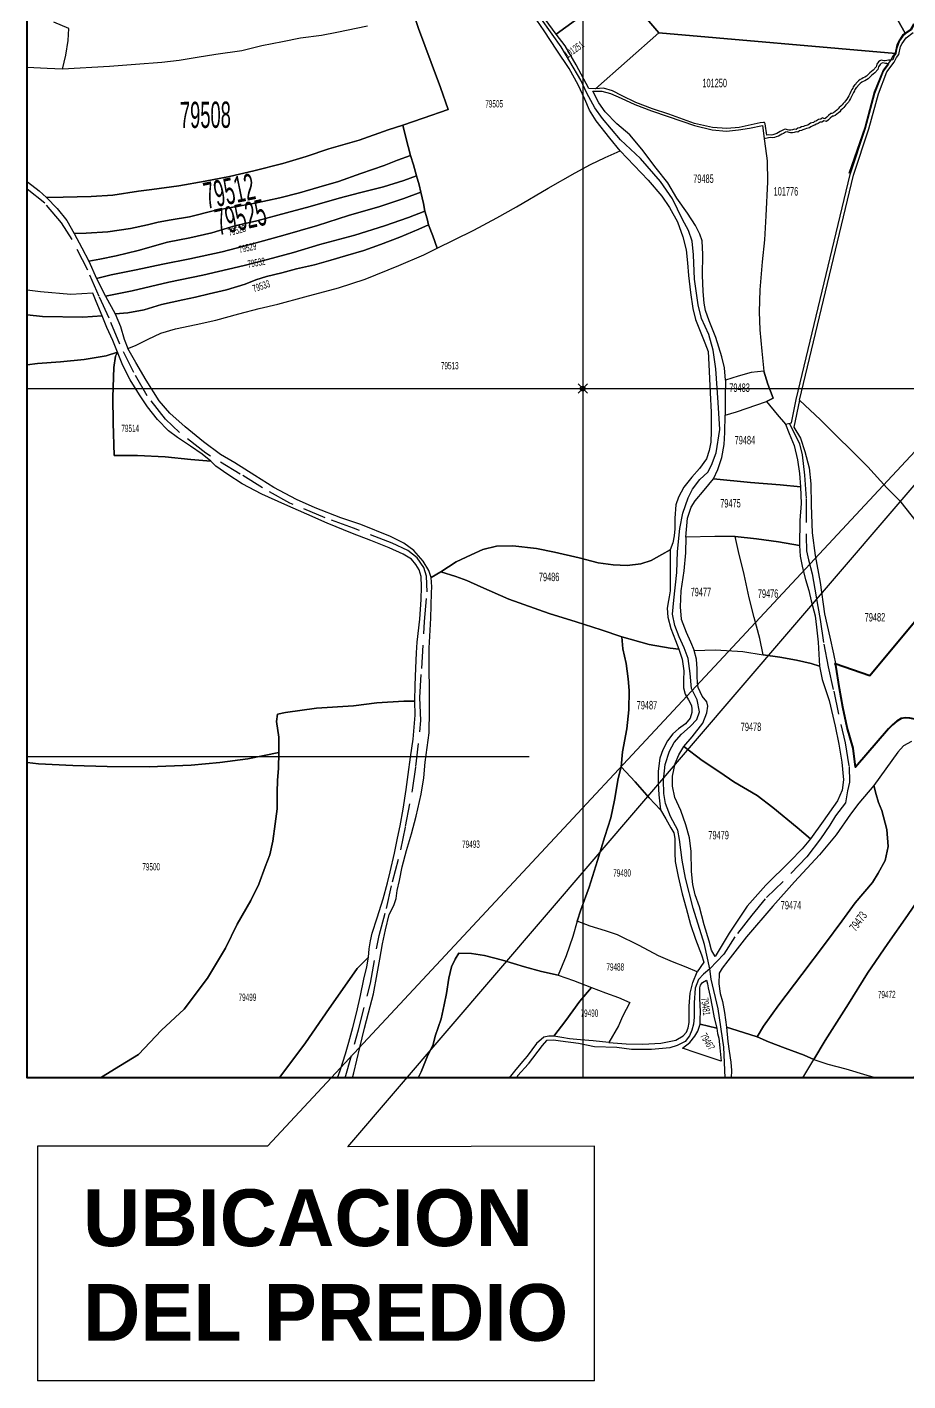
# Model space of a CAD drawing. Extents: x 776738 to 777032, y 9211875 to 9212308.
# Drawn here: x 776948.81 to 776967.74, y 9212183.47 to 9212212.59 of the extents above; entities that cross this region are included whole.
import ezdxf

# ---------------------------------------------------------------- set-up
doc = ezdxf.new("R2010")
doc.units = 0
doc.header["$MEASUREMENT"] = 0
doc.header["$PDMODE"] = 35
doc.header["$PDSIZE"] = 0.1
doc.linetypes.add('DASHED', pattern=[0.75, 0.5, -0.25])
doc.layers.get('0').update_dxf_attribs({"linetype": 'CONTINUOUS'})
doc.layers.add('lindero definitivo matriz', color=6, linetype='CONTINUOUS')
doc.styles.get("Standard").update_dxf_attribs({"font": 'arial.ttf'})

msp = doc.modelspace()

# ---------------------------------------------------------------- linework, layer by layer
at = {"color": 5}
for p, q in [((776960.752, 9212238.072), (776960.752, 9212189.986)), ((776948.807, 9212204.814), (776996.781, 9212204.814))]:
    msp.add_line(p, q, dxfattribs=at)
at = {"color": 1, "linetype": 'Continuous'}
for p, q in [((776975.383, 9212211.514), (776953.975, 9212188.515)), ((776955.704, 9212188.499), (776975.383, 9212211.514)), ((776953.975, 9212188.515), (776949.033, 9212188.515)), ((776949.033, 9212188.515), (776949.033, 9212183.466)), ((776961.005, 9212188.515), (776955.704, 9212188.499)), ((776961.005, 9212183.466), (776961.005, 9212188.515)), ((776961.005, 9212183.466), (776949.033, 9212183.466))]:
    msp.add_line(p, q, dxfattribs=at)
at = {"color": 251, "linetype": 'Continuous'}
msp.add_line((776948.824, 9212196.9), (776959.599, 9212196.9), dxfattribs=at)
at = {"color": 7, "linetype": 'Continuous', "lineweight": 40}
msp.add_lwpolyline([(776948.807, 9212238.072), (776996.781, 9212238.072), (776996.781, 9212189.986), (776948.807, 9212189.986)], close=True, dxfattribs=at)
at = {"color": 7, "linetype": 'Continuous'}
for points in [[(776962.386, 9212212.47), (776961.554, 9212213.439), (776961.122, 9212214.532), (776960.384, 9212215.433), (776959.896, 9212216.459), (776959.265, 9212217.343), (776958.446, 9212218.499), (776959.573, 9212219.344), (776960.357, 9212220.126), (776959.879, 9212220.709), (776960.439, 9212220.956), (776961.036, 9212221.142), (776961.644, 9212221.349), (776962.217, 9212221.625), (776962.507, 9212221.745), (776967.689, 9212212.444), (776967.632, 9212212.393), (776967.562, 9212212.293), (776967.529, 9212212.216), (776967.496, 9212212.117), (776967.48, 9212212.024)], [(776959.529, 9212213.337), (776961.122, 9212214.532), (776961.554, 9212213.439), (776960.178, 9212212.439)], [(776961.554, 9212213.439), (776962.386, 9212212.47), (776961.029, 9212211.265), (776960.883, 9212211.269), (776960.611, 9212211.776), (776960.372, 9212212.186), (776960.178, 9212212.439)], [(776961.029, 9212211.265), (776962.386, 9212212.47), (776967.48, 9212212.024), (776967.448, 9212211.969), (776967.415, 9212211.888), (776967.381, 9212211.875), (776967.353, 9212211.876), (776967.322, 9212211.882), (776967.252, 9212211.867), (776967.222, 9212211.863), (776967.166, 9212211.877), (776967.135, 9212211.866), (776967.111, 9212211.843), (776967.076, 9212211.792), (776967.061, 9212211.735), (776966.993, 9212211.662), (776966.923, 9212211.606), (776966.887, 9212211.571), (776966.855, 9212211.537), (776966.818, 9212211.516), (776966.782, 9212211.496), (776966.748, 9212211.474), (776966.713, 9212211.46), (776966.681, 9212211.437), (776966.661, 9212211.414), (776966.647, 9212211.401), (776966.63, 9212211.381), (776966.615, 9212211.358), (776966.593, 9212211.343), (776966.563, 9212211.308), (776966.559, 9212211.277), (776966.536, 9212211.245), (776966.516, 9212211.202), (776966.493, 9212211.155), (776966.475, 9212211.114), (776966.454, 9212211.078), (776966.43, 9212211.036), (776966.402, 9212211.004), (776966.376, 9212210.977), (776966.35, 9212210.946), (776966.327, 9212210.918), (776966.299, 9212210.887), (776966.267, 9212210.859), (776966.245, 9212210.829), (776966.217, 9212210.806), (776966.18, 9212210.774), (776966.142, 9212210.743), (776966.107, 9212210.734), (776966.085, 9212210.734), (776966.037, 9212210.69), (776966, 9212210.654), (776965.958, 9212210.62), (776965.899, 9212210.635), (776965.869, 9212210.611), (776965.854, 9212210.607), (776965.818, 9212210.602), (776965.78, 9212210.575), (776965.763, 9212210.567), (776965.737, 9212210.558), (776965.709, 9212210.541), (776965.677, 9212210.531), (776965.648, 9212210.521), (776965.621, 9212210.502), (776965.594, 9212210.482), (776965.561, 9212210.473), (776965.529, 9212210.465), (776965.494, 9212210.452), (776965.451, 9212210.442), (776965.418, 9212210.423), (776965.378, 9212210.417), (776965.34, 9212210.389), (776965.303, 9212210.395), (776965.264, 9212210.381), (776965.224, 9212210.373), (776965.184, 9212210.373), (776965.152, 9212210.381), (776965.113, 9212210.393), (776965.079, 9212210.389), (776965.036, 9212210.363), (776964.999, 9212210.343), (776964.961, 9212210.321), (776964.927, 9212210.3), (776964.878, 9212210.284), (776964.838, 9212210.275), (776964.799, 9212210.265), (776964.746, 9212210.273), (776964.707, 9212210.264), (776964.676, 9212210.506), (776964.66, 9212210.538), (776964.634, 9212210.535), (776964.565, 9212210.528), (776964.309, 9212210.474), (776964.115, 9212210.432), (776963.851, 9212210.406), (776963.542, 9212210.43), (776963.151, 9212210.517), (776962.604, 9212210.715), (776962.25, 9212210.831), (776961.895, 9212210.969), (776961.599, 9212211.112), (776961.388, 9212211.217), (776961.198, 9212211.275)], [(776965.337, 9212204.579), (776966.5, 9212209.417), (776966.827, 9212210.418), (776967.034, 9212211.171), (776967.218, 9212211.645), (776967.33, 9212211.794), (776967.287, 9212211.809), (776967.257, 9212211.804), (776967.201, 9212211.818), (776967.169, 9212211.807), (776967.146, 9212211.784), (776967.11, 9212211.733), (776967.096, 9212211.677), (776967.028, 9212211.603), (776966.958, 9212211.547), (776966.922, 9212211.512), (776966.89, 9212211.479), (776966.853, 9212211.457), (776966.817, 9212211.437), (776966.783, 9212211.416), (776966.748, 9212211.402), (776966.716, 9212211.378), (776966.695, 9212211.356), (776966.682, 9212211.342), (776966.665, 9212211.323), (776966.649, 9212211.299), (776966.628, 9212211.284), (776966.598, 9212211.25), (776966.594, 9212211.218), (776966.571, 9212211.186), (776966.55, 9212211.143), (776966.528, 9212211.096), (776966.51, 9212211.055), (776966.489, 9212211.019), (776966.465, 9212210.977), (776966.437, 9212210.945), (776966.411, 9212210.918), (776966.385, 9212210.887), (776966.362, 9212210.859), (776966.333, 9212210.829), (776966.302, 9212210.8), (776966.279, 9212210.77), (776966.252, 9212210.747), (776966.215, 9212210.715), (776966.176, 9212210.685), (776966.142, 9212210.676), (776966.12, 9212210.676), (776966.072, 9212210.631), (776966.035, 9212210.595), (776965.993, 9212210.561), (776965.934, 9212210.576), (776965.904, 9212210.552), (776965.889, 9212210.548), (776965.853, 9212210.543), (776965.815, 9212210.517), (776965.798, 9212210.508), (776965.772, 9212210.499), (776965.744, 9212210.482), (776965.711, 9212210.472), (776965.682, 9212210.462), (776965.656, 9212210.443), (776965.629, 9212210.423), (776965.596, 9212210.414), (776965.564, 9212210.406), (776965.528, 9212210.394), (776965.486, 9212210.383), (776965.453, 9212210.364), (776965.412, 9212210.358), (776965.374, 9212210.33), (776965.338, 9212210.336), (776965.299, 9212210.322), (776965.258, 9212210.315), (776965.219, 9212210.314), (776965.187, 9212210.322), (776965.148, 9212210.334), (776965.114, 9212210.331), (776965.071, 9212210.304), (776965.033, 9212210.284), (776964.996, 9212210.263), (776964.962, 9212210.242), (776964.913, 9212210.226), (776964.872, 9212210.217), (776964.834, 9212210.206), (776964.78, 9212210.215), (776964.742, 9212210.205), (776964.651, 9212210.189), (776964.658, 9212210.134), (776964.714, 9212209.716), (776964.722, 9212209.264), (776964.686, 9212208.532), (776964.658, 9212208.012), (776964.606, 9212207.543), (776964.557, 9212206.936), (776964.546, 9212206.461), (776964.557, 9212206.074), (776964.603, 9212205.62), (776964.644, 9212205.187), (776964.729, 9212204.911), (776964.848, 9212204.605), (776964.704, 9212204.532), (776964.931, 9212204.259), (776965.111, 9212204.047), (776965.242, 9212204.078)], [(776960.969, 9212211.211), (776961.16, 9212211.213), (776961.351, 9212211.162), (776961.578, 9212211.058), (776961.872, 9212210.924), (776962.233, 9212210.79), (776962.586, 9212210.669), (776963.154, 9212210.473), (776963.536, 9212210.379), (776963.845, 9212210.354), (776964.103, 9212210.379), (776964.335, 9212210.416), (776964.616, 9212210.475), (776964.658, 9212210.134), (776964.714, 9212209.716), (776964.722, 9212209.264), (776964.686, 9212208.532), (776964.658, 9212208.012), (776964.606, 9212207.543), (776964.557, 9212206.936), (776964.546, 9212206.461), (776964.557, 9212206.074), (776964.603, 9212205.62), (776964.644, 9212205.187), (776964.371, 9212205.156), (776964.092, 9212205.083), (776963.819, 9212204.991), (776963.799, 9212205.259), (776963.739, 9212205.499), (776963.615, 9212205.912), (776963.471, 9212206.273), (776963.388, 9212206.495), (776963.363, 9212206.65), (776963.339, 9212206.905), (776963.324, 9212207.251), (776963.334, 9212207.695), (776963.319, 9212207.989), (776963.27, 9212208.136), (776963.177, 9212208.322), (776963.002, 9212208.585), (776962.775, 9212208.91), (776962.581, 9212209.243), (776962.329, 9212209.557), (776962.019, 9212209.965), (776961.766, 9212210.275), (776961.485, 9212210.51), (776961.237, 9212210.767), (776961.098, 9212210.958), (776960.969, 9212211.211)], [(776956.886, 9212210.478), (776956.572, 9212210.381), (776955.946, 9212210.159), (776955.297, 9212209.969), (776954.808, 9212209.808), (776954.305, 9212209.654), (776953.684, 9212209.495), (776953.159, 9212209.374), (776952.637, 9212209.279), (776952.07, 9212209.176), (776951.49, 9212209.099), (776951.201, 9212209.063), (776950.647, 9212208.976), (776950.188, 9212208.948), (776949.586, 9212208.928), (776949.225, 9212208.922), (776949.453, 9212208.684), (776949.664, 9212208.43), (776949.822, 9212208.149), (776950.074, 9212208.159), (776950.545, 9212208.187), (776951.028, 9212208.254), (776951.392, 9212208.337), (776951.628, 9212208.391), (776951.901, 9212208.442), (776952.301, 9212208.51), (776952.839, 9212208.641), (776953.233, 9212208.714), (776953.708, 9212208.805), (776954.239, 9212208.92), (776954.665, 9212209.021), (776955.08, 9212209.144), (776955.5, 9212209.271), (776955.981, 9212209.443), (776956.48, 9212209.614), (776956.773, 9212209.728), (776957.047, 9212209.83), (776956.952, 9212210.214), (776956.886, 9212210.478)], [(776957.047, 9212209.83), (776956.773, 9212209.728), (776956.48, 9212209.614), (776955.981, 9212209.443), (776955.5, 9212209.271), (776955.08, 9212209.144), (776954.665, 9212209.021), (776954.239, 9212208.92), (776953.708, 9212208.805), (776953.233, 9212208.714), (776952.839, 9212208.641), (776952.301, 9212208.51), (776951.901, 9212208.442), (776951.628, 9212208.391), (776951.392, 9212208.337), (776951.028, 9212208.254), (776950.545, 9212208.187), (776950.074, 9212208.159), (776949.822, 9212208.149), (776949.984, 9212207.84), (776950.132, 9212207.554), (776950.368, 9212207.601), (776950.721, 9212207.668), (776951.194, 9212207.781), (776951.827, 9212207.963), (776952.302, 9212208.058), (776952.779, 9212208.167), (776953.27, 9212208.317), (776953.745, 9212208.42), (776954.38, 9212208.592), (776954.891, 9212208.727), (776955.517, 9212208.909), (776955.954, 9212209.022), (776956.468, 9212209.157), (776956.904, 9212209.288), (776957.179, 9212209.392), (776957.116, 9212209.626), (776957.047, 9212209.83)], [(776957.619, 9212207.832), (776957.987, 9212208.014), (776958.41, 9212208.224), (776958.906, 9212208.489), (776959.331, 9212208.725), (776960.012, 9212209.126), (776960.59, 9212209.458), (776960.917, 9212209.631), (776961.237, 9212209.785), (776961.555, 9212209.93), (776961.858, 9212209.612), (776962.155, 9212209.299), (776962.453, 9212208.955), (776962.615, 9212208.711), (776962.789, 9212208.403), (776962.907, 9212208.08), (776962.974, 9212207.797), (776963.007, 9212207.518), (776963.028, 9212207.245), (776963.069, 9212206.881), (776963.115, 9212206.536), (776963.174, 9212206.298), (776963.277, 9212206.046), (776963.379, 9212205.8), (776963.446, 9212205.609), (776963.462, 9212205.332), (776963.49, 9212204.719), (776963.515, 9212204.303), (776963.513, 9212203.895), (776963.503, 9212203.658), (776963.471, 9212203.479), (776963.41, 9212203.299), (776963.264, 9212203.092), (776963.095, 9212202.911), (776962.925, 9212202.696), (776962.807, 9212202.475), (776962.751, 9212202.316), (776962.73, 9212202.023), (776962.733, 9212201.795), (776962.718, 9212201.646), (776962.692, 9212201.497), (776962.63, 9212201.343), (776962.451, 9212201.246), (776962.225, 9212201.117), (776962, 9212201.04), (776961.707, 9212201.004), (776961.409, 9212201.02), (776961.086, 9212201.066), (776960.678, 9212201.171), (776960.144, 9212201.295), (776959.759, 9212201.371), (776959.247, 9212201.433), (776958.9, 9212201.425), (776958.602, 9212201.353), (776958.351, 9212201.235), (776958.032, 9212201.086), (776957.699, 9212200.87), (776957.494, 9212200.752), (776957.442, 9212200.901), (776957.325, 9212201.102), (776957.119, 9212201.33), (776956.905, 9212201.491), (776956.619, 9212201.628), (776955.98, 9212201.888), (776955.552, 9212202.036), (776954.999, 9212202.25), (776954.598, 9212202.43), (776954.112, 9212202.689), (776953.705, 9212202.943), (776953.271, 9212203.218), (776952.967, 9212203.395), (776952.597, 9212203.665), (776952.206, 9212203.992), (776951.873, 9212204.283), (776951.643, 9212204.55), (776951.368, 9212204.995), (776951.147, 9212205.376), (776950.975, 9212205.674), (776951.141, 9212205.743), (776951.408, 9212205.875), (776951.685, 9212206.002), (776951.998, 9212206.097), (776952.441, 9212206.192), (776952.867, 9212206.285), (776953.357, 9212206.423), (776953.797, 9212206.538), (776954.195, 9212206.627), (776954.777, 9212206.786), (776955.503, 9212206.982), (776956.073, 9212207.168), (776956.796, 9212207.459), (776957.338, 9212207.689), (776957.619, 9212207.832)], [(776957.179, 9212209.392), (776956.904, 9212209.288), (776956.468, 9212209.157), (776955.954, 9212209.022), (776955.517, 9212208.909), (776954.891, 9212208.727), (776954.38, 9212208.592), (776953.745, 9212208.42), (776953.27, 9212208.317), (776952.779, 9212208.167), (776952.302, 9212208.058), (776951.827, 9212207.963), (776951.194, 9212207.781), (776950.721, 9212207.668), (776950.368, 9212207.601), (776950.132, 9212207.554), (776950.301, 9212207.184), (776950.613, 9212207.261), (776951.152, 9212207.368), (776951.726, 9212207.491), (776952.302, 9212207.608), (776953.003, 9212207.758), (776953.602, 9212207.915), (776954.303, 9212208.109), (776955.049, 9212208.325), (776955.718, 9212208.539), (776956.389, 9212208.727), (776956.904, 9212208.906), (776957.274, 9212209.036), (776957.239, 9212209.198), (776957.179, 9212209.392)], [(776957.274, 9212209.036), (776956.904, 9212208.906), (776956.389, 9212208.727), (776955.718, 9212208.539), (776955.049, 9212208.325), (776954.303, 9212208.109), (776953.602, 9212207.915), (776953.003, 9212207.758), (776952.302, 9212207.608), (776951.726, 9212207.491), (776951.152, 9212207.368), (776950.613, 9212207.261), (776950.301, 9212207.184), (776950.496, 9212206.803), (776951.068, 9212206.918), (776951.854, 9212207.102), (776952.586, 9212207.253), (776953.475, 9212207.461), (776953.978, 9212207.588), (776954.536, 9212207.742), (776955.1, 9212207.91), (776955.849, 9212208.112), (776956.489, 9212208.314), (776957.008, 9212208.496), (776957.356, 9212208.63), (776957.328, 9212208.796), (776957.274, 9212209.036)], [(776957.356, 9212208.63), (776957.008, 9212208.496), (776956.489, 9212208.314), (776955.849, 9212208.112), (776955.1, 9212207.91), (776954.536, 9212207.742), (776953.978, 9212207.588), (776953.475, 9212207.461), (776952.586, 9212207.253), (776951.854, 9212207.102), (776951.068, 9212206.918), (776950.496, 9212206.803), (776950.7, 9212206.419), (776950.971, 9212206.444), (776951.323, 9212206.511), (776951.695, 9212206.622), (776952.158, 9212206.725), (776952.43, 9212206.779), (776952.723, 9212206.854), (776953.095, 9212206.941), (776953.495, 9212207.06), (776953.727, 9212207.153), (776953.952, 9212207.228), (776954.285, 9212207.3), (776954.597, 9212207.387), (776954.989, 9212207.478), (776955.34, 9212207.579), (776955.652, 9212207.666), (776956.044, 9212207.785), (776956.405, 9212207.916), (776956.818, 9212208.068), (776957.226, 9212208.246), (776957.439, 9212208.337), (776957.407, 9212208.463), (776957.356, 9212208.63)], [(776957.439, 9212208.337), (776957.226, 9212208.246), (776956.818, 9212208.068), (776956.405, 9212207.916), (776956.044, 9212207.785), (776955.652, 9212207.666), (776955.34, 9212207.579), (776954.989, 9212207.478), (776954.597, 9212207.387), (776954.285, 9212207.3), (776953.952, 9212207.228), (776953.727, 9212207.153), (776953.495, 9212207.06), (776953.095, 9212206.941), (776952.723, 9212206.854), (776952.43, 9212206.779), (776952.158, 9212206.725), (776951.695, 9212206.622), (776951.323, 9212206.511), (776950.971, 9212206.444), (776950.7, 9212206.419), (776950.816, 9212206.15), (776950.895, 9212205.875), (776950.975, 9212205.674), (776951.141, 9212205.743), (776951.408, 9212205.875), (776951.685, 9212206.002), (776951.998, 9212206.097), (776952.441, 9212206.192), (776952.867, 9212206.285), (776953.357, 9212206.423), (776953.797, 9212206.538), (776954.195, 9212206.627), (776954.777, 9212206.786), (776955.503, 9212206.982), (776956.073, 9212207.168), (776956.796, 9212207.459), (776957.338, 9212207.689), (776957.619, 9212207.832), (776957.526, 9212208.099), (776957.439, 9212208.337)], [(776950.749, 9212205.597), (776950.705, 9212205.508), (776950.669, 9212205.264), (776950.648, 9212204.63), (776950.659, 9212204.079), (776950.677, 9212203.376), (776951.18, 9212203.376), (776951.773, 9212203.344), (776952.328, 9212203.287), (776952.754, 9212203.253), (776952.572, 9212203.399), (776952.317, 9212203.572), (776952.039, 9212203.763), (776951.845, 9212203.907), (776951.608, 9212204.149), (776951.393, 9212204.423), (776951.225, 9212204.682), (776951.022, 9212205), (776950.863, 9212205.31), (776950.749, 9212205.597)], [(776963.814, 9212204.238), (776964.059, 9212204.31), (776964.704, 9212204.532), (776964.848, 9212204.605), (776964.729, 9212204.911), (776964.644, 9212205.187), (776964.371, 9212205.156), (776964.092, 9212205.083), (776963.819, 9212204.991), (776963.814, 9212204.646), (776963.814, 9212204.238)], [(776963.814, 9212204.238), (776964.059, 9212204.31), (776964.704, 9212204.532), (776964.931, 9212204.259), (776965.111, 9212204.047), (776965.191, 9212203.848), (776965.3, 9212203.59), (776965.372, 9212203.281), (776965.408, 9212202.986), (776965.436, 9212202.7), (776964.996, 9212202.742), (776964.356, 9212202.794), (776963.564, 9212202.869), (776963.659, 9212203.072), (776963.742, 9212203.33), (776963.789, 9212203.614), (776963.809, 9212203.872), (776963.814, 9212204.238)], [(776963.564, 9212202.869), (776964.356, 9212202.794), (776964.996, 9212202.742), (776965.436, 9212202.7), (776965.447, 9212202.339), (776965.421, 9212201.972), (776965.411, 9212201.441), (776964.959, 9212201.516), (776964.49, 9212201.583), (776964.031, 9212201.629), (776963.592, 9212201.629), (776962.968, 9212201.617), (776963.007, 9212202.027), (776963.084, 9212202.265), (776963.167, 9212202.399), (776963.363, 9212202.631), (776963.564, 9212202.869)], [(776957.699, 9212200.87), (776958.032, 9212201.086), (776958.351, 9212201.235), (776958.602, 9212201.353), (776958.9, 9212201.425), (776959.247, 9212201.433), (776959.759, 9212201.371), (776960.144, 9212201.295), (776960.678, 9212201.171), (776961.086, 9212201.066), (776961.409, 9212201.02), (776961.707, 9212201.004), (776962, 9212201.04), (776962.225, 9212201.117), (776962.451, 9212201.246), (776962.63, 9212201.343), (776962.63, 9212200.978), (776962.633, 9212200.699), (776962.633, 9212200.462), (776962.612, 9212200.334), (776962.592, 9212200.252), (776962.566, 9212200.092), (776962.582, 9212199.898), (776962.646, 9212199.654), (776962.743, 9212199.392), (776962.82, 9212199.207), (776962.628, 9212199.229), (776962.177, 9212199.311), (776961.592, 9212199.471), (776961.145, 9212199.625), (776960.612, 9212199.794), (776960.029, 9212199.977), (776959.162, 9212200.28), (776958.561, 9212200.552), (776958.261, 9212200.683), (776958.025, 9212200.77), (776957.699, 9212200.87)], [(776964.031, 9212201.629), (776963.592, 9212201.629), (776962.968, 9212201.617), (776962.958, 9212201.277), (776962.922, 9212200.89), (776962.862, 9212200.464), (776962.847, 9212200.119), (776962.868, 9212199.855), (776962.973, 9212199.574), (776963.071, 9212199.368), (776963.149, 9212199.182), (776963.603, 9212199.192), (776964.19, 9212199.156), (776964.629, 9212199.089), (776964.562, 9212199.437), (776964.439, 9212199.891), (776964.333, 9212200.311), (776964.224, 9212200.816), (776964.101, 9212201.312), (776964.031, 9212201.629)], [(776964.629, 9212199.089), (776964.562, 9212199.437), (776964.439, 9212199.891), (776964.333, 9212200.311), (776964.224, 9212200.816), (776964.101, 9212201.312), (776964.031, 9212201.629), (776964.49, 9212201.583), (776964.959, 9212201.516), (776965.411, 9212201.441), (776965.428, 9212201.206), (776965.475, 9212200.958), (776965.542, 9212200.705), (776965.609, 9212200.473), (776965.663, 9212200.248), (776965.751, 9212199.923), (776965.777, 9212199.681), (776965.813, 9212199.355), (776965.839, 9212198.839), (776965.663, 9212198.896), (776965.349, 9212198.973), (776964.988, 9212199.035), (776964.629, 9212199.089)], [(776961.592, 9212199.471), (776962.177, 9212199.311), (776962.628, 9212199.229), (776962.82, 9212199.207), (776962.892, 9212198.991), (776962.923, 9212198.745), (776962.92, 9212198.542), (776962.92, 9212198.373), (776962.951, 9212198.239), (776963.028, 9212198.116), (776963.09, 9212197.993), (776963.1, 9212197.916), (776963.1, 9212197.844), (776963.064, 9212197.726), (776962.959, 9212197.6), (776962.81, 9212197.492), (776962.687, 9212197.389), (776962.574, 9212197.235), (776962.471, 9212197.045), (776962.41, 9212196.866), (776962.374, 9212196.583), (776962.371, 9212196.324), (776962.387, 9212196.072), (776962.422, 9212195.754), (776962.177, 9212196.01), (776961.879, 9212196.354), (776961.577, 9212196.677), (776961.61, 9212196.998), (776961.697, 9212197.497), (776961.743, 9212197.902), (776961.751, 9212198.315), (776961.725, 9212198.567), (776961.684, 9212198.901), (776961.617, 9212199.214), (776961.592, 9212199.471)], [(776965.648, 9212195.13), (776965.362, 9212195.369), (776964.836, 9212195.803), (776964.498, 9212196.063), (776963.997, 9212196.352), (776963.698, 9212196.558), (776963.322, 9212196.816), (776962.922, 9212197.113), (776963.102, 9212197.325), (776963.33, 9212197.619), (776963.422, 9212197.841), (776963.438, 9212197.98), (776963.42, 9212198.075), (776963.322, 9212198.199), (776963.234, 9212198.385), (776963.218, 9212198.483), (776963.214, 9212198.627), (776963.214, 9212198.787), (776963.198, 9212198.994), (776963.149, 9212199.182), (776963.603, 9212199.192), (776964.19, 9212199.156), (776964.629, 9212199.089), (776964.988, 9212199.035), (776965.349, 9212198.973), (776965.663, 9212198.896), (776965.839, 9212198.839), (776965.901, 9212198.552), (776966.046, 9212198.103), (776966.18, 9212197.551), (776966.259, 9212197.166), (776966.321, 9212196.779), (776966.358, 9212196.397), (776966.332, 9212196.175), (776966.231, 9212195.945), (776965.922, 9212195.511), (776965.648, 9212195.13)], [(776962.922, 9212197.113), (776963.322, 9212196.816), (776963.698, 9212196.558), (776963.997, 9212196.352), (776964.498, 9212196.063), (776964.836, 9212195.803), (776965.362, 9212195.369), (776965.648, 9212195.13), (776965.468, 9212194.913), (776965.202, 9212194.637), (776964.691, 9212194.131), (776964.284, 9212193.682), (776963.897, 9212193.099), (776963.598, 9212192.593), (776963.52, 9212192.733), (776963.469, 9212192.924), (776963.363, 9212193.277), (776963.26, 9212193.664), (776963.172, 9212193.922), (776963.115, 9212194.144), (776963.092, 9212194.425), (776963.082, 9212194.853), (776963.046, 9212195.152), (776962.968, 9212195.431), (776962.857, 9212195.738), (776962.729, 9212196.017), (776962.682, 9212196.259), (776962.682, 9212196.476), (776962.739, 9212196.75), (776962.814, 9212196.932), (776962.922, 9212197.113)], [(776961.577, 9212196.677), (776961.879, 9212196.354), (776962.177, 9212196.01), (776962.422, 9212195.754), (776962.535, 9212195.559), (776962.646, 9212195.366), (776962.712, 9212195.253), (776962.733, 9212195.135), (776962.733, 9212194.817), (776962.738, 9212194.642), (776962.805, 9212194.314), (776962.889, 9212193.947), (776962.972, 9212193.633), (776963.069, 9212193.284), (776963.174, 9212192.969), (776963.302, 9212192.63), (776963.354, 9212192.476), (776963.21, 9212192.265), (776962.977, 9212192.365), (776962.684, 9212192.478), (776962.381, 9212192.607), (776961.965, 9212192.833), (776961.498, 9212193.059), (776961.239, 9212193.149), (776960.911, 9212193.251), (776960.634, 9212193.353), (776960.708, 9212193.602), (776960.888, 9212194.091), (776961.07, 9212194.658), (776961.229, 9212195.176), (776961.353, 9212195.577), (776961.434, 9212195.962), (776961.516, 9212196.424), (776961.577, 9212196.677)], [(776964.498, 9212190.866), (776964.64, 9212191.1), (776964.965, 9212191.559), (776965.463, 9212192.21), (776965.973, 9212192.882), (776966.323, 9212193.356), (776966.609, 9212193.753), (776966.978, 9212194.185), (776967.105, 9212194.39), (776967.25, 9212194.664), (776967.318, 9212194.962), (776967.289, 9212195.326), (776967.18, 9212195.738), (776967.107, 9212195.906), (776967.057, 9212196.084), (776967.006, 9212196.278), (776966.69, 9212195.896), (776966.511, 9212195.661), (776966.197, 9212195.212), (776965.839, 9212194.786), (776965.304, 9212194.201), (776964.839, 9212193.68), (776964.27, 9212193.016), (776963.872, 9212192.5), (776963.752, 9212192.347), (776963.685, 9212192.234), (776963.679, 9212192.005), (776963.707, 9212191.797), (776963.758, 9212191.629), (776963.797, 9212191.388), (776963.84, 9212191.074), (776964.072, 9212191.001), (776964.498, 9212190.866)], [(776963.21, 9212192.265), (776962.977, 9212192.365), (776962.684, 9212192.478), (776962.381, 9212192.607), (776961.965, 9212192.833), (776961.498, 9212193.059), (776961.239, 9212193.149), (776960.911, 9212193.251), (776960.634, 9212193.353), (776960.541, 9212193.025), (776960.393, 9212192.614), (776960.223, 9212192.198), (776960.554, 9212192.083), (776960.939, 9212191.928), (776961.242, 9212191.815), (776961.519, 9212191.713), (776961.765, 9212191.605), (776961.606, 9212191.307), (776961.519, 9212191.107), (776961.316, 9212190.745), (776961.686, 9212190.714), (776962.045, 9212190.709), (776962.43, 9212190.73), (776962.753, 9212190.797), (776962.913, 9212190.889), (776962.984, 9212190.971), (776963.02, 9212191.063), (776963.038, 9212191.174), (776963.038, 9212191.323), (776963.038, 9212191.528), (776963.064, 9212191.805), (776963.115, 9212192.037), (776963.21, 9212192.265)], [(776963.274, 9212191.137), (776963.277, 9212191.24), (776963.286, 9212191.413), (776963.272, 9212191.696), (776963.272, 9212191.919), (776963.281, 9212191.979), (776963.327, 9212192.034), (776963.409, 9212192.088), (776963.436, 9212192.011), (776963.448, 9212191.921), (776963.493, 9212191.739), (776963.534, 9212191.511), (776963.575, 9212191.274), (776963.634, 9212191.055), (776963.274, 9212191.137)], [(776960.939, 9212191.928), (776961.242, 9212191.815), (776961.519, 9212191.713), (776961.765, 9212191.605), (776961.606, 9212191.307), (776961.519, 9212191.107), (776961.316, 9212190.745), (776960.975, 9212190.779), (776960.703, 9212190.8), (776960.467, 9212190.825), (776960.303, 9212190.851), (776960.128, 9212190.882), (776960.387, 9212191.222), (776960.69, 9212191.633), (776960.939, 9212191.928)], [(776963.274, 9212191.137), (776963.634, 9212191.055), (776963.65, 9212190.938), (776963.678, 9212190.838), (776963.701, 9212190.633), (776963.728, 9212190.345), (776963.187, 9212190.521), (776962.896, 9212190.622), (776963.051, 9212190.749), (776963.165, 9212190.882), (776963.224, 9212190.987), (776963.274, 9212191.137)]]:
    msp.add_lwpolyline(points, close=True, dxfattribs=at)
for points in [[(776967.898, 9212212.695), (776967.822, 9212212.533), (776967.689, 9212212.444), (776962.507, 9212221.745)], [(776948.807, 9212209.267), (776948.819, 9212209.26), (776949.067, 9212209.07), (776949.225, 9212208.922), (776949.586, 9212208.928), (776950.188, 9212208.948), (776950.647, 9212208.976), (776951.201, 9212209.063), (776951.49, 9212209.099), (776952.07, 9212209.176), (776952.637, 9212209.279), (776953.159, 9212209.374), (776953.684, 9212209.495), (776954.305, 9212209.654), (776954.808, 9212209.808), (776955.297, 9212209.969), (776955.946, 9212210.159), (776956.572, 9212210.381), (776956.886, 9212210.478), (776957.318, 9212210.629), (776957.86, 9212210.819), (776957.696, 9212211.292), (776957.494, 9212211.831), (776957.223, 9212212.558), (776957.112, 9212212.882)], [(776957.112, 9212212.882), (776957.223, 9212212.558), (776957.494, 9212211.831), (776957.696, 9212211.292), (776957.86, 9212210.819), (776957.318, 9212210.629), (776956.886, 9212210.478), (776956.952, 9212210.214), (776957.047, 9212209.83), (776957.116, 9212209.626), (776957.179, 9212209.392), (776957.239, 9212209.198), (776957.274, 9212209.036), (776957.328, 9212208.796), (776957.356, 9212208.63), (776957.407, 9212208.463), (776957.439, 9212208.337), (776957.526, 9212208.099), (776957.619, 9212207.832), (776957.987, 9212208.014), (776958.41, 9212208.224), (776958.906, 9212208.489), (776959.331, 9212208.725), (776960.012, 9212209.126), (776960.59, 9212209.458), (776960.917, 9212209.631), (776961.237, 9212209.785), (776961.555, 9212209.93), (776961.337, 9212210.2), (776961.039, 9212210.57), (776960.9, 9212210.806), (776960.798, 9212211.037), (776960.651, 9212211.348), (776960.461, 9212211.702), (776960.195, 9212212.097), (776959.925, 9212212.511), (776959.607, 9212212.968)], [(776956.124, 9212212.613), (776955.467, 9212212.475), (776955.138, 9212212.411), (776954.684, 9212212.355), (776954.296, 9212212.274), (776953.856, 9212212.189), (776953.423, 9212212.078), (776952.866, 9212211.997), (776952.464, 9212211.935), (776952.076, 9212211.874), (776951.704, 9212211.829), (776951.137, 9212211.787), (776950.579, 9212211.739), (776949.569, 9212211.682), (776949.236, 9212211.698), (776948.807, 9212211.724)], [(776956.124, 9212212.613), (776955.467, 9212212.475), (776955.138, 9212212.411), (776954.684, 9212212.355), (776954.296, 9212212.274), (776953.856, 9212212.189), (776953.423, 9212212.078), (776952.866, 9212211.997), (776952.464, 9212211.935), (776952.076, 9212211.874), (776951.704, 9212211.829), (776951.137, 9212211.787), (776950.579, 9212211.739), (776949.569, 9212211.682), (776949.64, 9212211.983), (776949.687, 9212212.3), (776949.706, 9212212.561), (776949.38, 9212212.693)], [(776967.921, 9212201.964), (776967.596, 9212202.368), (776967.289, 9212202.677), (776966.879, 9212203.129), (776965.866, 9212204.141), (776965.411, 9212204.563), (776966.574, 9212209.401), (776966.901, 9212210.401), (776967.108, 9212211.155), (776967.292, 9212211.629), (776967.444, 9212211.834), (776967.494, 9212211.935), (776967.547, 9212212.002), (776967.584, 9212212.173), (776967.616, 9212212.238), (776967.702, 9212212.359), (776967.853, 9212212.476)], [(776948.807, 9212206.401), (776949.14, 9212206.364), (776950.002, 9212206.348), (776950.418, 9212206.375), (776950.295, 9212206.685), (776950.22, 9212206.865), (776949.745, 9212206.84), (776949.096, 9212206.892), (776948.807, 9212206.929)], [(776948.807, 9212205.323), (776949.031, 9212205.35), (776949.524, 9212205.391), (776950.035, 9212205.441), (776950.508, 9212205.519), (776950.749, 9212205.597), (776950.651, 9212205.846), (776950.519, 9212206.128), (776950.418, 9212206.375), (776950.002, 9212206.348), (776949.14, 9212206.364), (776948.807, 9212206.401)], [(776948.807, 9212196.768), (776949.049, 9212196.744), (776949.787, 9212196.706), (776950.531, 9212196.685), (776951.429, 9212196.677), (776952.334, 9212196.714), (776952.951, 9212196.766), (776953.555, 9212196.846), (776954.218, 9212196.987), (776954.216, 9212197.313), (776954.172, 9212197.648), (776954.188, 9212197.809), (776954.361, 9212197.847), (776955.029, 9212197.939), (776955.827, 9212197.988), (776956.323, 9212198.052), (776956.903, 9212198.087), (776957.144, 9212198.089), (776957.153, 9212198.431), (776957.164, 9212198.802), (776957.178, 9212199.126), (776957.196, 9212199.355), (776957.249, 9212199.854), (776957.281, 9212200.274), (776957.287, 9212200.55), (776957.278, 9212200.769), (776957.237, 9212200.914), (776957.164, 9212201.029), (776957.069, 9212201.147), (776956.891, 9212201.248), (776956.588, 9212201.387), (776956.196, 9212201.542), (776955.799, 9212201.693), (776955.261, 9212201.92), (776954.822, 9212202.115), (776954.348, 9212202.32), (776953.851, 9212202.543), (776953.431, 9212202.762), (776953.119, 9212202.965), (776952.863, 9212203.148), (776952.754, 9212203.253), (776952.328, 9212203.287), (776951.773, 9212203.344), (776951.18, 9212203.376), (776950.677, 9212203.376), (776950.659, 9212204.079), (776950.648, 9212204.63), (776950.669, 9212205.264), (776950.705, 9212205.508), (776950.749, 9212205.597), (776950.508, 9212205.519), (776950.035, 9212205.441), (776949.524, 9212205.391), (776949.031, 9212205.35), (776948.807, 9212205.323)], [(776967.921, 9212201.964), (776967.596, 9212202.368), (776967.289, 9212202.677), (776966.879, 9212203.129), (776965.866, 9212204.141), (776965.411, 9212204.563), (776965.287, 9212203.982), (776965.433, 9212203.744), (776965.529, 9212203.463), (776965.622, 9212203.112), (776965.652, 9212202.761), (776965.66, 9212202.304), (776965.686, 9212201.711), (776965.75, 9212201.223), (776965.859, 9212200.639), (776965.949, 9212199.971), (776966.062, 9212199.465), (776966.14, 9212199.109), (776966.189, 9212198.863), (776966.271, 9212198.358), (776966.344, 9212197.961), (776966.434, 9212197.519), (776966.568, 9212197.075), (776966.614, 9212196.667), (776967.325, 9212197.495), (776967.414, 9212197.58), (776967.505, 9212197.661), (776967.599, 9212197.713), (776967.69, 9212197.731), (776967.785, 9212197.723)], [(776955.803, 9212189.986), (776955.828, 9212190.092), (776955.961, 9212190.642), (776956.059, 9212191.057), (776956.149, 9212191.384), (776956.256, 9212191.794), (776956.334, 9212192.221), (776956.387, 9212192.537), (776956.449, 9212192.87), (776956.51, 9212193.168), (776956.593, 9212193.497), (776956.688, 9212193.695), (776956.739, 9212193.844), (776956.765, 9212194.014), (776956.811, 9212194.229), (776956.872, 9212194.522), (776956.962, 9212194.874), (776957.07, 9212195.233), (776957.168, 9212195.613), (776957.278, 9212196.089), (776957.335, 9212196.443), (776957.365, 9212196.777), (776957.45, 9212197.406), (776957.46, 9212197.889), (776957.458, 9212198.37), (776957.448, 9212198.76), (776957.448, 9212199.227), (776957.486, 9212199.872), (776957.502, 9212200.416), (776957.509, 9212200.552), (776957.494, 9212200.752), (776957.699, 9212200.87), (776958.025, 9212200.77), (776958.261, 9212200.683), (776958.561, 9212200.552), (776959.162, 9212200.28), (776960.029, 9212199.977), (776960.612, 9212199.794), (776961.145, 9212199.625), (776961.592, 9212199.471), (776961.617, 9212199.214), (776961.684, 9212198.901), (776961.725, 9212198.567), (776961.751, 9212198.315), (776961.743, 9212197.902), (776961.697, 9212197.497), (776961.61, 9212196.998), (776961.577, 9212196.677), (776961.516, 9212196.424), (776961.434, 9212195.962), (776961.353, 9212195.577), (776961.229, 9212195.176), (776961.07, 9212194.658), (776960.888, 9212194.091), (776960.708, 9212193.602), (776960.634, 9212193.353), (776960.541, 9212193.025), (776960.393, 9212192.614), (776960.223, 9212192.198), (776959.864, 9212192.271), (776959.497, 9212192.371), (776959.03, 9212192.515), (776958.64, 9212192.618), (776958.362, 9212192.659), (776958.091, 9212192.669), (776958.006, 9212192.538), (776957.934, 9212192.374), (776957.873, 9212192.132), (776957.826, 9212191.798), (776957.775, 9212191.557), (776957.706, 9212191.257), (776957.578, 9212190.882), (776957.537, 9212190.702), (776957.408, 9212190.44), (776957.282, 9212190.114), (776957.216, 9212189.986)], [(776954.227, 9212189.986), (776954.261, 9212190.031), (776954.794, 9212190.736), (776955.302, 9212191.479), (776955.587, 9212191.888), (776955.903, 9212192.335), (776956.144, 9212192.58), (776956.162, 9212192.758), (776956.189, 9212192.932), (776956.225, 9212193.1), (776956.332, 9212193.426), (776956.465, 9212193.837), (776956.556, 9212194.184), (776956.613, 9212194.419), (776956.704, 9212194.816), (776956.767, 9212195.144), (776956.825, 9212195.406), (776956.893, 9212195.767), (776956.957, 9212196.186), (776957, 9212196.508), (776957.05, 9212196.882), (776957.11, 9212197.274), (776957.149, 9212197.788), (776957.144, 9212198.089), (776956.903, 9212198.087), (776956.323, 9212198.052), (776955.827, 9212197.988), (776955.029, 9212197.939), (776954.361, 9212197.847), (776954.188, 9212197.809), (776954.172, 9212197.648), (776954.216, 9212197.313), (776954.218, 9212196.987), (776954.21, 9212196.65), (776954.188, 9212196.385), (776954.183, 9212196.132), (776954.183, 9212195.771), (776954.142, 9212195.449), (776954.088, 9212195.077), (776954.024, 9212194.786), (776953.927, 9212194.522), (776953.789, 9212194.153), (776953.617, 9212193.802), (776953.326, 9212193.289), (776953.07, 9212192.774), (776952.682, 9212192.132), (776952.183, 9212191.466), (776951.698, 9212191.013), (776951.2, 9212190.487), (776950.817, 9212190.25), (776950.407, 9212190.001), (776950.362, 9212189.986)], [(776950.362, 9212189.986), (776950.407, 9212190.001), (776950.817, 9212190.25), (776951.2, 9212190.487), (776951.698, 9212191.013), (776952.183, 9212191.466), (776952.682, 9212192.132), (776953.07, 9212192.774), (776953.326, 9212193.289), (776953.617, 9212193.802), (776953.789, 9212194.153), (776953.927, 9212194.522), (776954.024, 9212194.786), (776954.088, 9212195.077), (776954.142, 9212195.449), (776954.183, 9212195.771), (776954.183, 9212196.132), (776954.188, 9212196.385), (776954.21, 9212196.65), (776954.218, 9212196.987), (776953.555, 9212196.846), (776952.951, 9212196.766), (776952.334, 9212196.714), (776951.429, 9212196.677), (776950.531, 9212196.685), (776949.787, 9212196.706), (776949.049, 9212196.744), (776948.807, 9212196.768)], [(776967.816, 9212197.221), (776967.646, 9212197.126), (776967.524, 9212196.989), (776967.006, 9212196.278), (776967.057, 9212196.084), (776967.107, 9212195.906), (776967.18, 9212195.738), (776967.289, 9212195.326), (776967.318, 9212194.962), (776967.25, 9212194.664), (776967.105, 9212194.39), (776966.978, 9212194.185), (776966.609, 9212193.753), (776966.323, 9212193.356), (776965.973, 9212192.882), (776965.463, 9212192.21), (776964.965, 9212191.559), (776964.64, 9212191.1), (776964.498, 9212190.866), (776964.744, 9212190.761), (776965.1, 9212190.625), (776965.51, 9212190.474), (776965.72, 9212190.383), (776965.72, 9212190.383), (776965.963, 9212190.786), (776966.467, 9212191.576), (776966.873, 9212192.235), (776967.31, 9212192.879), (776967.733, 9212193.481), (776967.962, 9212193.818)], [(776967.869, 9212189.986), (776967.949, 9212190.168), (776968.195, 9212190.717), (776968.484, 9212191.381), (776968.825, 9212192.081), (776969.041, 9212192.487), (776968.587, 9212193.064), (776968.273, 9212193.446), (776967.962, 9212193.818), (776967.733, 9212193.481), (776967.31, 9212192.879), (776966.873, 9212192.235), (776966.467, 9212191.576), (776965.963, 9212190.786), (776965.72, 9212190.383), (776966.022, 9212190.279), (776966.408, 9212190.178), (776966.862, 9212190.043), (776967.078, 9212189.986)], [(776957.216, 9212189.986), (776957.282, 9212190.114), (776957.408, 9212190.44), (776957.537, 9212190.702), (776957.578, 9212190.882), (776957.706, 9212191.257), (776957.775, 9212191.557), (776957.826, 9212191.798), (776957.873, 9212192.132), (776957.934, 9212192.374), (776958.006, 9212192.538), (776958.091, 9212192.669), (776958.362, 9212192.659), (776958.64, 9212192.618), (776959.03, 9212192.515), (776959.497, 9212192.371), (776959.864, 9212192.271), (776960.223, 9212192.198), (776960.554, 9212192.083), (776960.939, 9212191.928), (776960.69, 9212191.633), (776960.387, 9212191.222), (776960.128, 9212190.882), (776960.021, 9212190.882), (776959.913, 9212190.861), (776959.759, 9212190.727), (776959.554, 9212190.455), (776959.459, 9212190.335), (776959.284, 9212190.13), (776959.173, 9212189.986)], [(776955.482, 9212189.986), (776955.535, 9212190.147), (776955.651, 9212190.5), (776955.724, 9212190.756), (776955.811, 9212191.07), (776955.895, 9212191.406), (776955.972, 9212191.757), (776956.045, 9212192.108), (776956.107, 9212192.375), (776956.144, 9212192.58), (776955.903, 9212192.335), (776955.587, 9212191.888), (776955.302, 9212191.479), (776954.794, 9212190.736), (776954.261, 9212190.031), (776954.227, 9212189.986)], [(776965.484, 9212189.986), (776965.72, 9212190.383), (776965.51, 9212190.474), (776965.1, 9212190.625), (776964.744, 9212190.761), (776964.498, 9212190.866), (776964.072, 9212191.001), (776963.84, 9212191.074), (776963.871, 9212190.764), (776963.903, 9212190.563), (776963.935, 9212190.326), (776963.953, 9212190.144), (776963.945, 9212189.986)]]:
    msp.add_lwpolyline(points, dxfattribs=at)
at = {"color": 5, "linetype": 'Continuous'}
for points in [[(776963.486, 9212192.331), (776963.369, 9212192.855), (776963.128, 9212193.634), (776962.959, 9212194.278), (776962.89, 9212194.671), (776962.835, 9212195.112), (776962.797, 9212195.315), (776962.639, 9212195.605), (776962.529, 9212195.888), (776962.494, 9212196.102), (776962.487, 9212196.391), (776962.521, 9212196.729), (776962.615, 9212197.015), (776962.718, 9212197.201), (776962.876, 9212197.38), (776963.062, 9212197.546), (776963.207, 9212197.691), (776963.262, 9212197.856), (776963.214, 9212198.118), (776963.09, 9212198.359), (776963.059, 9212198.687), (776963.018, 9212199.004), (776962.935, 9212199.238), (776962.825, 9212199.473), (776962.728, 9212199.714), (776962.68, 9212199.962), (776962.711, 9212200.262), (776962.774, 9212200.855), (776962.787, 9212201.31), (776962.842, 9212201.806), (776962.901, 9212202.134), (776963.018, 9212202.464), (776963.114, 9212202.651), (776963.266, 9212202.857), (776963.438, 9212203.016), (776963.521, 9212203.168), (776963.617, 9212203.43), (776963.696, 9212203.936), (776963.662, 9212204.515), (776963.614, 9212205.239), (776963.555, 9212205.643), (776963.459, 9212205.98), (776963.307, 9212206.318), (776963.231, 9212206.614), (776963.156, 9212207.166), (776963.132, 9212207.693), (776963.104, 9212207.983), (776963.028, 9212208.217), (776962.898, 9212208.452), (776962.684, 9212208.893), (776962.426, 9212209.269), (776961.992, 9212209.765), (776961.565, 9212210.165), (776961.179, 9212210.627), (776961.01, 9212210.851), (776960.838, 9212211.168), (776960.714, 9212211.45), (776960.473, 9212211.85), (776960.287, 9212212.167), (776960.097, 9212212.44), (776959.829, 9212212.812)], [(776967.86, 9212212.659), (776967.788, 9212212.53), (776967.629, 9212212.413), (776967.55, 9212212.291), (776967.507, 9212212.21), (776967.47, 9212212.036), (776967.417, 9212211.965), (776967.369, 9212211.872), (776967.212, 9212211.664), (776967.02, 9212211.189), (776966.815, 9212210.429), (776966.475, 9212209.439)], [(776963.817, 9212189.986), (776963.782, 9212190.649), (776963.662, 9212191.473), (776963.51, 9212192.107), (776963.486, 9212192.331)]]:
    msp.add_lwpolyline(points, dxfattribs=at)
at = {"color": 1, "linetype": 'DASHED'}
for points in [[(776955.643, 9212189.986), (776955.933, 9212191.015), (776956.188, 9212192.02), (776956.373, 9212193.048), (776956.531, 9212193.627), (776956.659, 9212194.204), (776956.844, 9212194.889), (776956.945, 9212195.392), (776957.093, 9212196.173), (776957.166, 9212196.681), (776957.274, 9212197.673), (776957.249, 9212198.165), (776957.29, 9212198.792), (776957.347, 9212199.801), (776957.404, 9212200.44), (776957.391, 9212200.779), (776957.333, 9212200.964), (776957.191, 9212201.17), (776956.99, 9212201.33), (776956.656, 9212201.491), (776955.824, 9212201.811), (776955.217, 9212202.033), (776954.453, 9212202.349), (776953.868, 9212202.678), (776953.389, 9212202.974), (776952.648, 9212203.423), (776952.085, 9212203.871), (776951.781, 9212204.153), (776951.387, 9212204.661), (776951.103, 9212205.156), (776950.799, 9212205.771), (776950.57, 9212206.325), (776950.353, 9212206.795), (776950.11, 9212207.362), (776949.774, 9212208.024), (776949.545, 9212208.376), (776949.191, 9212208.8), (776948.807, 9212209.103)], [(776965.196, 9212204.053), (776965.32, 9212203.815), (776965.411, 9212203.622), (776965.466, 9212203.389), (776965.521, 9212202.949), (776965.553, 9212202.436), (776965.556, 9212201.642), (776965.565, 9212201.326), (776965.604, 9212201.127), (776965.682, 9212200.829), (776965.769, 9212200.326), (776965.858, 9212199.843), (776965.935, 9212199.316), (776966.025, 9212198.829), (776966.148, 9212198.302), (776966.297, 9212197.586), (776966.393, 9212197.192), (776966.478, 9212196.681), (776966.487, 9212196.343), (776966.446, 9212196.16), (776966.398, 9212195.901)], [(776966.398, 9212195.901), (776966.185, 9212195.624), (776966.062, 9212195.418), (776965.865, 9212195.13), (776965.572, 9212194.74), (776965.062, 9212194.212), (776964.673, 9212193.836), (776964.389, 9212193.484), (776964.021, 9212193.019), (776963.787, 9212192.644), (776963.486, 9212192.331)], [(776963.486, 9212192.331), (776963.351, 9212192.219), (776963.237, 9212192.1), (776963.172, 9212191.912), (776963.145, 9212191.596), (776963.15, 9212191.29), (776963.134, 9212191.141), (776963.097, 9212191.013), (776963.047, 9212190.889), (776962.951, 9212190.766), (776962.782, 9212190.683), (776962.626, 9212190.633), (776962.228, 9212190.592), (776961.802, 9212190.592), (776961.486, 9212190.638), (776961.008, 9212190.654), (776960.66, 9212190.727), (776960.271, 9212190.777), (776960.125, 9212190.795), (776959.97, 9212190.787), (776959.88, 9212190.684), (776959.578, 9212190.281), (776959.359, 9212190.033), (776959.326, 9212189.986)]]:
    msp.add_lwpolyline(points, dxfattribs=at)
at = {"color": 7, "linetype": 'Continuous', "lineweight": 40}
msp.add_lwpolyline([(776968.917, 9212201.036), (776968.96, 9212200.999), (776969.244, 9212200.809), (776969.188, 9212200.735), (776969.383, 9212200.736), (776969.445, 9212200.745), (776968.002, 9212197.67), (776967.93, 9212197.696), (776967.785, 9212197.723), (776967.69, 9212197.731), (776967.599, 9212197.713), (776967.505, 9212197.661), (776967.414, 9212197.58), (776967.325, 9212197.495), (776966.614, 9212196.667), (776966.568, 9212197.075), (776966.434, 9212197.519), (776966.344, 9212197.961), (776966.271, 9212198.358), (776966.189, 9212198.863), (776966.181, 9212198.902), (776966.925, 9212198.642), (776968.917, 9212201.036)], dxfattribs=at)
at = {"color": 3, "linetype": 'Continuous'}
msp.add_point((776960.752, 9212204.814), dxfattribs=at)

# ---------------------------------------------------------------- texts
at = {"color": 7, "width": 0.5}
for s, height, rotation, p in [('101251', 0.1571, 35.2, (776960.422, 9212211.911)), ('79508', 0.5637, 0.3, (776952.094, 9212210.418)), ('79505', 0.1571, 0.3, (776958.658, 9212210.86)), ('79512', 0.564, 11.5, (776952.674, 9212208.678)), ('79485', 0.1818, 0.3, (776963.127, 9212209.236)), ('79525', 0.5637, 12.6, (776952.924, 9212208.109)), ('79528', 0.1571, 15.1, (776953.151, 9212208.093)), ('79529', 0.1569, 13, (776953.379, 9212207.726)), ('79532', 0.1571, 10.4, (776953.563, 9212207.411)), ('79533', 0.1571, 18.7, (776953.685, 9212206.882)), ('79513', 0.1571, 0.3, (776957.703, 9212205.227)), ('79483', 0.1818, 0.3, (776963.903, 9212204.741)), ('79514', 0.1571, 0.3, (776950.834, 9212203.878)), ('79484', 0.1818, 0.3, (776964.018, 9212203.613)), ('79475', 0.1818, 0.3, (776963.708, 9212202.255)), ('79486', 0.1818, 0.3, (776959.809, 9212200.67)), ('79477', 0.1818, 0.3, (776963.072, 9212200.345)), ('79476', 0.1818, 0.3, (776964.516, 9212200.311)), ('79482', 0.1818, 0.3, (776966.814, 9212199.802)), ('79487', 0.1818, 0.3, (776961.912, 9212197.911)), ('79478', 0.1818, 0.3, (776964.149, 9212197.445)), ('79479', 0.1818, 0.3, (776963.453, 9212195.115)), ('79493', 0.1571, 0.3, (776958.159, 9212194.933)), ('79500', 0.1571, 0.3, (776951.285, 9212194.447)), ('79480', 0.1571, 0.3, (776961.408, 9212194.314)), ('79474', 0.1818, 0.3, (776965.009, 9212193.609)), ('79473', 0.1821, 53.7, (776966.615, 9212193.122)), ('79488', 0.1571, 0.3, (776961.261, 9212192.292)), ('79499', 0.1571, 0.3, (776953.354, 9212191.639)), ('79472', 0.1571, 0.3, (776967.097, 9212191.699)), ('79490', 0.1571, 0.3, (776960.706, 9212191.298)), ('79481', 0.1571, 278.1, (776963.293, 9212191.697)), ('79467', 0.1571, 301.2, (776963.272, 9212190.888))]:
    msp.add_text(s, height=height, rotation=rotation, dxfattribs=at).set_placement(p)
for s, p in [('101250', (776963.324, 9212211.296)), ('101776', (776964.855, 9212208.966))]:
    msp.add_text(s, height=0.1818, dxfattribs=at).set_placement(p)
at = {"layer": 'lindero definitivo matriz', "color": 7, "insert": (776950.009, 9212187.587), "char_height": 1.22184, "width": 12.53618, "attachment_point": 1}
msp.add_mtext('{\\fArial|b1|i0|c0|p34;UBICACION DEL PREDIO}', dxfattribs=at)

doc.saveas('drawing.dxf')
